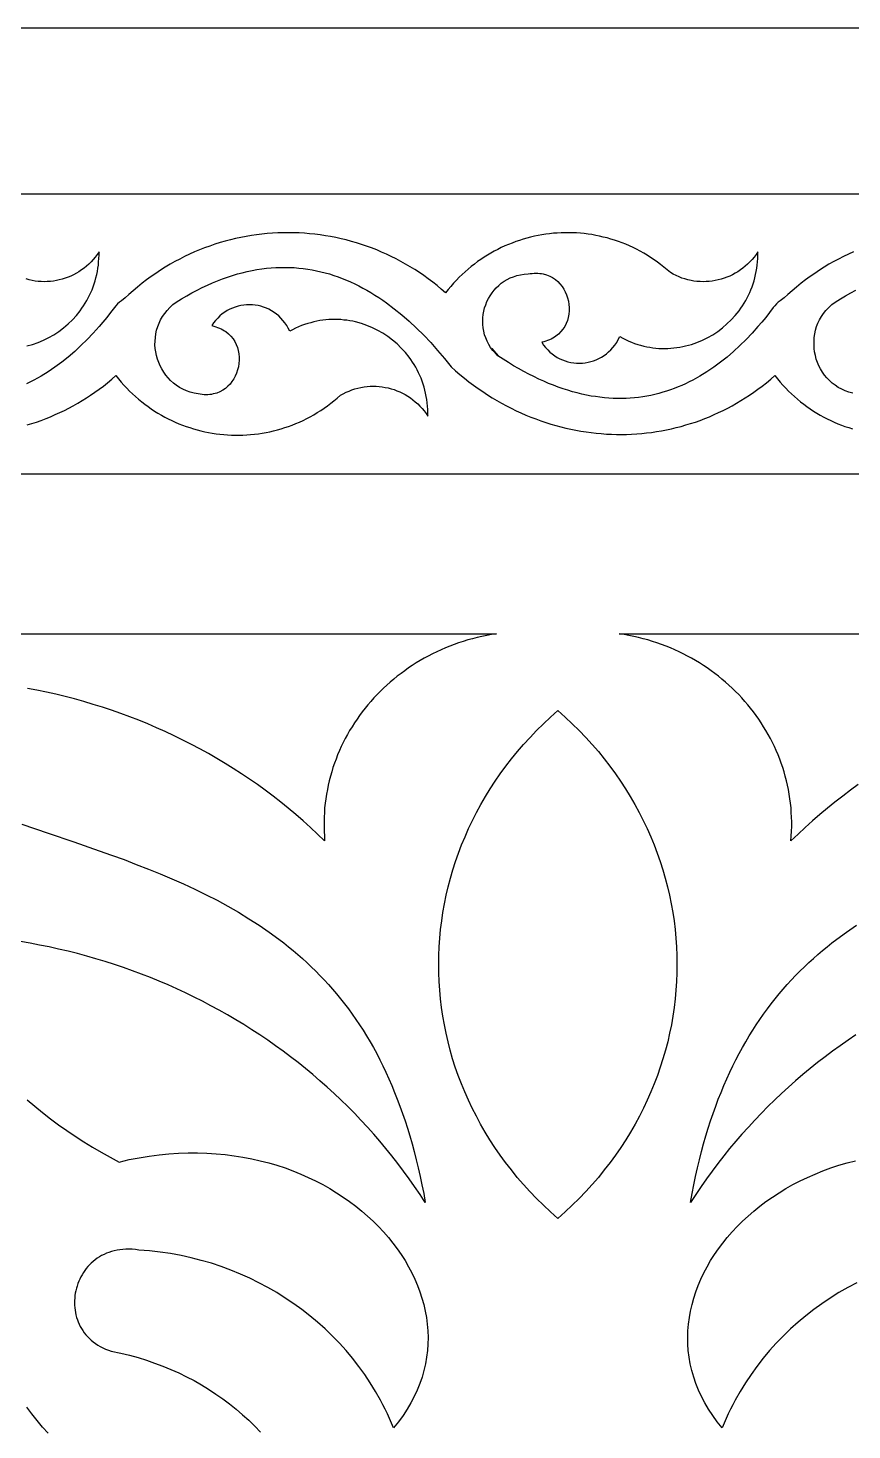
# Model space of a CAD drawing. Extents: x -445 to 570, y -1313 to 85.
# Drawn here: x -264 to -199.4, y -24.9 to 85 of the extents above; entities that cross this region are included whole.
import ezdxf

# ---------------------------------------------------------------- set-up
doc = ezdxf.new("R2010")
doc.units = 0
doc.layers.add('LAYER_1', color=18, linetype='CONTINUOUS')

msp = doc.modelspace()

# ---------------------------------------------------------------- linework, layer by layer
at = {"layer": 'LAYER_1'}
for points in [[(-445, -85), (445, -85), (445, 85), (-445, 85)], [(-222.46, 31.47), (-221.88, 30.96), (-221.33, 30.44), (-220.79, 29.9), (-220.27, 29.36), (-219.77, 28.81), (-219.28, 28.25), (-218.82, 27.68), (-218.37, 27.11), (-217.94, 26.52), (-217.53, 25.93), (-217.14, 25.33), (-216.77, 24.72), (-216.41, 24.1), (-216.07, 23.48), (-215.75, 22.85), (-215.45, 22.22), (-215.17, 21.58), (-214.9, 20.94), (-214.66, 20.29), (-214.43, 19.64), (-214.22, 18.98), (-214.03, 18.32), (-213.85, 17.65), (-213.7, 16.99), (-213.56, 16.31), (-213.44, 15.64), (-213.34, 14.97), (-213.26, 14.29), (-213.19, 13.61), (-213.15, 12.93), (-213.12, 12.25), (-213.11, 11.57), (-213.12, 10.89), (-213.14, 10.21), (-213.19, 9.53), (-213.25, 8.86), (-213.33, 8.18), (-213.43, 7.5), (-213.55, 6.83), (-213.69, 6.16), (-213.84, 5.49), (-214.01, 4.83), (-214.21, 4.16), (-214.42, 3.5), (-214.64, 2.85), (-214.89, 2.2), (-215.15, 1.56), (-215.44, 0.92), (-215.74, 0.28), (-216.06, -0.35), (-216.4, -0.97), (-216.75, -1.59), (-217.13, -2.2), (-217.52, -2.8), (-217.93, -3.4), (-218.36, -3.98), (-218.81, -4.56), (-219.27, -5.14), (-219.76, -5.7), (-220.26, -6.25), (-220.78, -6.8), (-221.32, -7.33), (-221.88, -7.85), (-222.46, -8.37), (-223.03, -7.85), (-223.59, -7.33), (-224.13, -6.8), (-224.65, -6.25), (-225.15, -5.7), (-225.64, -5.14), (-226.1, -4.56), (-226.55, -3.98), (-226.98, -3.4), (-227.39, -2.8), (-227.79, -2.2), (-228.16, -1.59), (-228.52, -0.97), (-228.85, -0.35), (-229.17, 0.28), (-229.47, 0.92), (-229.76, 1.56), (-230.02, 2.2), (-230.27, 2.85), (-230.5, 3.5), (-230.71, 4.16), (-230.9, 4.83), (-231.07, 5.49), (-231.22, 6.16), (-231.36, 6.83), (-231.48, 7.5), (-231.58, 8.18), (-231.66, 8.86), (-231.72, 9.53), (-231.77, 10.21), (-231.8, 10.89), (-231.8, 11.57), (-231.79, 12.25), (-231.77, 12.93), (-231.72, 13.61), (-231.66, 14.29), (-231.57, 14.97), (-231.47, 15.64), (-231.35, 16.31), (-231.21, 16.99), (-231.06, 17.65), (-230.89, 18.32), (-230.69, 18.98), (-230.48, 19.64), (-230.25, 20.29), (-230.01, 20.94), (-229.74, 21.58), (-229.46, 22.22), (-229.16, 22.85), (-228.84, 23.48), (-228.5, 24.1), (-228.14, 24.72), (-227.77, 25.33), (-227.38, 25.93), (-226.97, 26.52), (-226.54, 27.11), (-226.09, 27.68), (-225.63, 28.25), (-225.14, 28.81), (-224.64, 29.36), (-224.12, 29.9), (-223.59, 30.44), (-223.03, 30.96)]]:
    msp.add_lwpolyline(points, close=True, dxfattribs=at)
for points in [[(-361.83, 72.01), (-310.14, 72.01), (-258.45, 72.01), (-206.76, 72.01), (-155.07, 72.01)], [(-199.27, 67.44), (-199.66, 67.26), (-200.05, 67.08), (-200.43, 66.88), (-200.81, 66.68), (-201.19, 66.47), (-201.57, 66.24), (-201.94, 66.01), (-202.3, 65.76), (-202.67, 65.51), (-203.03, 65.25), (-203.38, 64.98), (-203.73, 64.69), (-204.07, 64.4), (-204.41, 64.1), (-204.71, 63.85), (-205.01, 63.61), (-205.16, 63.49), (-205.3, 63.36), (-205.44, 63.22), (-205.56, 63.07), (-205.85, 62.69), (-206.15, 62.31), (-206.45, 61.94), (-206.76, 61.58), (-207.22, 61.07), (-207.69, 60.57), (-208.18, 60.09), (-208.67, 59.64), (-209.17, 59.2), (-209.69, 58.79), (-210.22, 58.4), (-210.76, 58.04), (-211.31, 57.7), (-211.87, 57.39), (-212.15, 57.24), (-212.44, 57.1), (-212.73, 56.97), (-213.02, 56.85), (-213.32, 56.73), (-213.62, 56.62), (-213.92, 56.52), (-214.23, 56.43), (-214.53, 56.34), (-214.84, 56.26), (-215.16, 56.19), (-215.47, 56.13), (-215.79, 56.08), (-216.12, 56.03), (-216.44, 56), (-216.77, 55.97), (-217.1, 55.95), (-217.43, 55.94), (-217.77, 55.94), (-218.11, 55.95), (-218.45, 55.97), (-218.8, 56), (-219.15, 56.04), (-219.5, 56.09), (-219.85, 56.14), (-220.21, 56.21), (-220.57, 56.29), (-220.93, 56.38), (-221.3, 56.48), (-221.67, 56.59), (-222.04, 56.71), (-222.42, 56.84), (-222.8, 56.98), (-223.18, 57.13), (-223.56, 57.3), (-223.95, 57.47), (-224.34, 57.66), (-224.73, 57.86), (-225.13, 58.07), (-225.53, 58.29), (-225.93, 58.52), (-226.34, 58.77), (-226.75, 59.03), (-227.16, 59.3), (-227.63, 59.87), (-227.15, 59.28), (-227.36, 59.49), (-227.56, 59.72), (-227.73, 59.95), (-227.88, 60.19), (-228.01, 60.44), (-228.11, 60.7), (-228.2, 60.95), (-228.27, 61.22), (-228.31, 61.48), (-228.34, 61.75), (-228.35, 62.01), (-228.34, 62.28), (-228.31, 62.54), (-228.26, 62.8), (-228.2, 63.05), (-228.11, 63.3), (-228.02, 63.55), (-227.9, 63.78), (-227.77, 64.01), (-227.62, 64.23), (-227.46, 64.44), (-227.29, 64.63), (-227.09, 64.82), (-226.89, 64.99), (-226.67, 65.14), (-226.44, 65.28), (-226.19, 65.4), (-225.94, 65.5), (-225.67, 65.59), (-225.39, 65.65), (-225.1, 65.69), (-224.79, 65.71), (-224.63, 65.74), (-224.47, 65.76), (-224.32, 65.77), (-224.17, 65.78), (-224.02, 65.77), (-223.87, 65.76), (-223.73, 65.74), (-223.6, 65.72), (-223.34, 65.65), (-223.09, 65.55), (-222.87, 65.43), (-222.65, 65.28), (-222.46, 65.12), (-222.29, 64.94), (-222.13, 64.74), (-221.99, 64.53), (-221.87, 64.3), (-221.77, 64.07), (-221.69, 63.83), (-221.63, 63.58), (-221.59, 63.33), (-221.57, 63.07), (-221.57, 62.82), (-221.6, 62.56), (-221.64, 62.31), (-221.71, 62.07), (-221.8, 61.83), (-221.92, 61.6), (-222.06, 61.39), (-222.22, 61.19), (-222.4, 61), (-222.51, 60.91), (-222.62, 60.83), (-222.73, 60.75), (-222.85, 60.68), (-222.98, 60.61), (-223.12, 60.55), (-223.26, 60.49), (-223.41, 60.44), (-223.56, 60.4), (-223.72, 60.36), (-223.58, 60.14), (-223.42, 59.94), (-223.25, 59.76), (-223.08, 59.59), (-222.89, 59.44), (-222.7, 59.3), (-222.5, 59.17), (-222.3, 59.06), (-222.09, 58.97), (-221.87, 58.89), (-221.66, 58.83), (-221.43, 58.78), (-221.21, 58.74), (-220.99, 58.72), (-220.76, 58.72), (-220.53, 58.72), (-220.31, 58.75), (-220.09, 58.79), (-219.87, 58.84), (-219.65, 58.9), (-219.44, 58.98), (-219.23, 59.08), (-219.03, 59.19), (-218.83, 59.31), (-218.65, 59.45), (-218.47, 59.6), (-218.29, 59.76), (-218.13, 59.94), (-217.98, 60.14), (-217.84, 60.34), (-217.72, 60.56), (-217.6, 60.8), (-217.37, 60.67), (-217.14, 60.56), (-216.9, 60.45), (-216.67, 60.36), (-216.43, 60.27), (-216.19, 60.19), (-215.96, 60.12), (-215.72, 60.06), (-215.48, 60.01), (-215.24, 59.96), (-215, 59.93), (-214.76, 59.9), (-214.53, 59.88), (-214.29, 59.87), (-214.05, 59.87), (-213.82, 59.88), (-213.58, 59.89), (-213.35, 59.91), (-213.12, 59.94), (-212.89, 59.97), (-212.66, 60.02), (-212.43, 60.07), (-211.98, 60.19), (-211.54, 60.34), (-211.12, 60.52), (-210.7, 60.72), (-210.3, 60.95), (-209.91, 61.21), (-209.54, 61.49), (-209.19, 61.79), (-208.85, 62.11), (-208.54, 62.46), (-208.24, 62.83), (-208.1, 63.02), (-207.97, 63.21), (-207.84, 63.41), (-207.72, 63.62), (-207.61, 63.83), (-207.5, 64.04), (-207.4, 64.26), (-207.31, 64.48), (-207.22, 64.71), (-207.14, 64.94), (-207.06, 65.18), (-207, 65.42), (-206.94, 65.66), (-206.89, 65.91), (-206.85, 66.16), (-206.81, 66.41), (-206.79, 66.67), (-206.77, 66.93), (-206.76, 67.19), (-206.76, 67.46), (-206.91, 67.24), (-207.06, 67.04), (-207.22, 66.85), (-207.39, 66.66), (-207.57, 66.49), (-207.75, 66.32), (-207.94, 66.17), (-208.14, 66.03), (-208.34, 65.89), (-208.54, 65.77), (-208.76, 65.65), (-208.97, 65.55), (-209.19, 65.46), (-209.42, 65.38), (-209.64, 65.3), (-209.88, 65.24), (-210.11, 65.19), (-210.34, 65.15), (-210.58, 65.13), (-210.82, 65.11), (-211.06, 65.1), (-211.3, 65.11), (-211.54, 65.13), (-211.78, 65.16), (-212.01, 65.2), (-212.25, 65.25), (-212.49, 65.32), (-212.72, 65.39), (-212.95, 65.48), (-213.18, 65.58), (-213.41, 65.69), (-213.63, 65.82), (-213.88, 66.04), (-214.13, 66.25), (-214.39, 66.45), (-214.65, 66.65), (-214.91, 66.83), (-215.18, 67.01), (-215.45, 67.18), (-215.72, 67.34), (-216, 67.5), (-216.28, 67.65), (-216.56, 67.79), (-216.84, 67.92), (-217.13, 68.04), (-217.42, 68.15), (-217.71, 68.26), (-218, 68.36), (-218.29, 68.45), (-218.59, 68.54), (-218.89, 68.61), (-219.18, 68.68), (-219.48, 68.74), (-219.78, 68.8), (-220.08, 68.84), (-220.39, 68.88), (-220.69, 68.91), (-220.99, 68.93), (-221.29, 68.94), (-221.6, 68.95), (-221.9, 68.95), (-222.2, 68.94), (-222.51, 68.92), (-222.81, 68.9), (-223.11, 68.87), (-223.41, 68.83), (-223.71, 68.78), (-224.01, 68.73), (-224.3, 68.67), (-224.6, 68.6), (-224.89, 68.52), (-225.18, 68.44), (-225.47, 68.35), (-225.76, 68.25), (-226.05, 68.14), (-226.33, 68.03), (-226.61, 67.91), (-226.89, 67.78), (-227.17, 67.64), (-227.44, 67.5), (-227.71, 67.35), (-227.97, 67.19), (-228.24, 67.03), (-228.5, 66.86), (-228.75, 66.68), (-229, 66.49), (-229.25, 66.3), (-229.49, 66.1), (-229.73, 65.89), (-229.97, 65.67), (-230.2, 65.45), (-230.42, 65.22), (-230.64, 64.98), (-230.86, 64.74), (-231.07, 64.49), (-231.27, 64.23), (-231.6, 64.52), (-231.93, 64.8), (-232.27, 65.06), (-232.62, 65.32), (-232.96, 65.58), (-233.32, 65.82), (-233.67, 66.05), (-234.03, 66.28), (-234.4, 66.49), (-234.77, 66.7), (-235.14, 66.9), (-235.52, 67.08), (-235.9, 67.26), (-236.29, 67.43), (-236.67, 67.6), (-237.07, 67.75), (-237.46, 67.89), (-237.85, 68.03), (-238.25, 68.15), (-238.65, 68.27), (-239.06, 68.38), (-239.46, 68.47), (-239.87, 68.56), (-240.28, 68.64), (-240.69, 68.71), (-241.1, 68.78), (-241.51, 68.83), (-241.93, 68.87), (-242.34, 68.9), (-242.76, 68.93), (-243.17, 68.94), (-243.59, 68.95), (-244.01, 68.95), (-244.42, 68.93), (-244.84, 68.91), (-245.26, 68.88), (-245.67, 68.84), (-246.09, 68.79), (-246.5, 68.73), (-246.92, 68.66), (-247.33, 68.58), (-247.74, 68.49), (-248.15, 68.39), (-248.55, 68.28), (-248.96, 68.17), (-249.36, 68.04), (-249.77, 67.9), (-250.17, 67.76), (-250.56, 67.6), (-250.96, 67.44), (-251.35, 67.26), (-251.74, 67.08), (-252.12, 66.88), (-252.5, 66.68), (-252.88, 66.47), (-253.26, 66.24), (-253.63, 66.01), (-253.99, 65.76), (-254.36, 65.51), (-254.72, 65.25), (-255.07, 64.98), (-255.42, 64.69), (-255.76, 64.4), (-256.1, 64.1), (-256.4, 63.85), (-256.7, 63.61), (-256.85, 63.49), (-256.99, 63.36), (-257.13, 63.22), (-257.25, 63.07), (-257.54, 62.69), (-257.84, 62.31), (-258.14, 61.94), (-258.45, 61.58), (-258.91, 61.07), (-259.38, 60.57), (-259.87, 60.09), (-260.36, 59.64), (-260.86, 59.2), (-261.38, 58.79), (-261.91, 58.4), (-262.45, 58.04), (-263, 57.7), (-263.56, 57.39), (-263.84, 57.24), (-264.13, 57.1)], [(-264.12, 60.07), (-263.67, 60.19), (-263.23, 60.34), (-262.81, 60.52), (-262.39, 60.72), (-261.99, 60.95), (-261.6, 61.21), (-261.23, 61.49), (-260.88, 61.79), (-260.54, 62.11), (-260.23, 62.46), (-259.93, 62.83), (-259.79, 63.02), (-259.66, 63.21), (-259.53, 63.41), (-259.41, 63.62), (-259.3, 63.83), (-259.19, 64.04), (-259.09, 64.26), (-259, 64.48), (-258.91, 64.71), (-258.83, 64.94), (-258.75, 65.18), (-258.69, 65.42), (-258.63, 65.66), (-258.58, 65.91), (-258.54, 66.16), (-258.5, 66.41), (-258.48, 66.67), (-258.46, 66.93), (-258.45, 67.19), (-258.45, 67.46), (-258.6, 67.24), (-258.75, 67.04), (-258.91, 66.85), (-259.08, 66.66), (-259.26, 66.49), (-259.44, 66.32), (-259.63, 66.17), (-259.83, 66.03), (-260.03, 65.89), (-260.23, 65.77), (-260.45, 65.65), (-260.66, 65.55), (-260.88, 65.46), (-261.11, 65.38), (-261.34, 65.3), (-261.57, 65.24), (-261.8, 65.19), (-262.03, 65.15), (-262.27, 65.13), (-262.51, 65.11), (-262.75, 65.1), (-262.99, 65.11), (-263.23, 65.13), (-263.47, 65.16), (-263.7, 65.2), (-263.94, 65.25), (-264.18, 65.32)], [(-264.1, 53.87), (-263.73, 53.98), (-263.35, 54.1), (-262.98, 54.23), (-262.61, 54.37), (-262.25, 54.52), (-261.89, 54.68), (-261.53, 54.84), (-261.17, 55.01), (-260.82, 55.19), (-260.47, 55.38), (-260.12, 55.57), (-259.78, 55.78), (-259.44, 55.99), (-259.11, 56.2), (-258.78, 56.43), (-258.45, 56.67), (-258.11, 56.92), (-257.78, 57.18), (-257.45, 57.46), (-257.13, 57.74), (-256.92, 57.48), (-256.71, 57.23), (-256.5, 56.99), (-256.27, 56.75), (-256.05, 56.53), (-255.82, 56.31), (-255.58, 56.09), (-255.35, 55.89), (-255.1, 55.69), (-254.85, 55.5), (-254.6, 55.31), (-254.35, 55.13), (-254.09, 54.96), (-253.83, 54.8), (-253.56, 54.64), (-253.29, 54.49), (-253.02, 54.35), (-252.74, 54.22), (-252.47, 54.09), (-252.19, 53.97), (-251.9, 53.86), (-251.62, 53.75), (-251.33, 53.66), (-251.04, 53.57), (-250.75, 53.48), (-250.46, 53.41), (-250.16, 53.34), (-249.86, 53.28), (-249.57, 53.23), (-249.27, 53.18), (-248.97, 53.14), (-248.67, 53.11), (-248.37, 53.09), (-248.07, 53.07), (-247.76, 53.06), (-247.46, 53.06), (-247.16, 53.07), (-246.86, 53.09), (-246.56, 53.11), (-246.25, 53.14), (-245.95, 53.18), (-245.65, 53.22), (-245.35, 53.28), (-245.05, 53.34), (-244.76, 53.4), (-244.46, 53.48), (-244.17, 53.56), (-243.87, 53.66), (-243.58, 53.76), (-243.29, 53.86), (-243, 53.98), (-242.72, 54.1), (-242.44, 54.23), (-242.16, 54.37), (-241.88, 54.52), (-241.6, 54.67), (-241.33, 54.84), (-241.06, 55.01), (-240.79, 55.18), (-240.53, 55.37), (-240.27, 55.57), (-240.02, 55.77), (-239.77, 55.98), (-239.52, 56.2), (-239.3, 56.32), (-239.07, 56.43), (-238.84, 56.53), (-238.61, 56.62), (-238.37, 56.7), (-238.14, 56.76), (-237.9, 56.82), (-237.66, 56.86), (-237.42, 56.89), (-237.18, 56.9), (-236.94, 56.91), (-236.71, 56.9), (-236.47, 56.89), (-236.23, 56.86), (-236, 56.82), (-235.76, 56.77), (-235.53, 56.71), (-235.3, 56.64), (-235.08, 56.56), (-234.86, 56.46), (-234.64, 56.36), (-234.43, 56.25), (-234.22, 56.12), (-234.02, 55.99), (-233.83, 55.84), (-233.64, 55.69), (-233.45, 55.53), (-233.28, 55.35), (-233.11, 55.17), (-232.95, 54.97), (-232.79, 54.77), (-232.65, 54.56), (-232.65, 54.83), (-232.66, 55.09), (-232.68, 55.35), (-232.7, 55.61), (-232.74, 55.86), (-232.78, 56.11), (-232.83, 56.36), (-232.89, 56.6), (-232.95, 56.84), (-233.02, 57.07), (-233.11, 57.3), (-233.19, 57.53), (-233.29, 57.75), (-233.39, 57.97), (-233.5, 58.19), (-233.61, 58.4), (-233.73, 58.6), (-233.86, 58.8), (-233.99, 59), (-234.13, 59.19), (-234.42, 59.55), (-234.74, 59.9), (-235.07, 60.22), (-235.43, 60.53), (-235.8, 60.81), (-236.19, 61.06), (-236.59, 61.29), (-237, 61.49), (-237.43, 61.67), (-237.87, 61.82), (-238.32, 61.95), (-238.54, 62), (-238.77, 62.04), (-239, 62.08), (-239.24, 62.1), (-239.47, 62.13), (-239.7, 62.14), (-239.94, 62.14), (-240.18, 62.14), (-240.41, 62.13), (-240.65, 62.11), (-240.89, 62.09), (-241.13, 62.05), (-241.37, 62.01), (-241.61, 61.95), (-241.84, 61.89), (-242.08, 61.82), (-242.32, 61.75), (-242.56, 61.66), (-242.79, 61.56), (-243.03, 61.46), (-243.26, 61.34), (-243.49, 61.22), (-243.6, 61.45), (-243.73, 61.67), (-243.87, 61.88), (-244.02, 62.07), (-244.18, 62.25), (-244.35, 62.42), (-244.53, 62.57), (-244.72, 62.7), (-244.92, 62.83), (-245.12, 62.94), (-245.32, 63.03), (-245.54, 63.11), (-245.75, 63.18), (-245.97, 63.23), (-246.2, 63.27), (-246.42, 63.29), (-246.65, 63.3), (-246.87, 63.29), (-247.1, 63.27), (-247.32, 63.24), (-247.54, 63.19), (-247.76, 63.12), (-247.98, 63.04), (-248.19, 62.95), (-248.39, 62.84), (-248.59, 62.72), (-248.78, 62.58), (-248.97, 62.42), (-249.14, 62.25), (-249.31, 62.07), (-249.46, 61.87), (-249.61, 61.66), (-249.45, 61.62), (-249.29, 61.57), (-249.15, 61.52), (-249, 61.47), (-248.87, 61.41), (-248.74, 61.34), (-248.62, 61.26), (-248.5, 61.19), (-248.29, 61.02), (-248.1, 60.83), (-247.94, 60.63), (-247.8, 60.41), (-247.69, 60.18), (-247.6, 59.95), (-247.53, 59.7), (-247.48, 59.45), (-247.46, 59.2), (-247.46, 58.94), (-247.48, 58.69), (-247.52, 58.43), (-247.58, 58.19), (-247.66, 57.94), (-247.76, 57.71), (-247.88, 57.49), (-248.02, 57.27), (-248.17, 57.08), (-248.35, 56.9), (-248.54, 56.73), (-248.75, 56.59), (-248.98, 56.47), (-249.22, 56.37), (-249.35, 56.33), (-249.49, 56.3), (-249.62, 56.27), (-249.76, 56.25), (-249.91, 56.24), (-250.05, 56.24), (-250.2, 56.24), (-250.36, 56.25), (-250.52, 56.28), (-250.68, 56.31), (-251, 56.36), (-251.31, 56.45), (-251.6, 56.55), (-251.88, 56.68), (-252.15, 56.82), (-252.39, 56.98), (-252.62, 57.16), (-252.84, 57.35), (-253.04, 57.56), (-253.22, 57.78), (-253.38, 58.01), (-253.53, 58.26), (-253.66, 58.51), (-253.77, 58.77), (-253.87, 59.04), (-253.94, 59.32), (-254, 59.6), (-254.04, 59.88), (-254.06, 60.16), (-254.05, 60.45), (-254.03, 60.73), (-253.99, 61.02), (-253.93, 61.3), (-253.85, 61.58), (-253.74, 61.85), (-253.62, 62.11), (-253.47, 62.37), (-253.3, 62.62), (-253.11, 62.86), (-252.9, 63.09), (-252.66, 63.31), (-252.4, 63.51), (-251.98, 63.76), (-251.57, 64), (-251.16, 64.23), (-250.76, 64.45), (-250.35, 64.65), (-249.95, 64.84), (-249.55, 65.01), (-249.15, 65.18), (-248.76, 65.33), (-248.37, 65.47), (-247.98, 65.59), (-247.59, 65.71), (-247.21, 65.81), (-246.82, 65.9), (-246.44, 65.98), (-246.07, 66.05), (-245.69, 66.11), (-245.32, 66.16), (-244.95, 66.19), (-244.58, 66.22), (-244.22, 66.23), (-243.86, 66.23), (-243.5, 66.23), (-243.14, 66.21), (-242.78, 66.18), (-242.43, 66.14), (-242.08, 66.09), (-241.73, 66.04), (-241.39, 65.97), (-241.04, 65.89), (-240.7, 65.8), (-240.37, 65.71), (-240.03, 65.6), (-239.7, 65.49), (-239.37, 65.36), (-239.04, 65.23), (-238.71, 65.09), (-238.39, 64.94), (-238.07, 64.78), (-237.75, 64.61), (-237.43, 64.44), (-237.12, 64.26), (-236.81, 64.06), (-236.5, 63.87), (-236.19, 63.66), (-235.89, 63.44), (-235.29, 62.99), (-234.7, 62.51), (-234.12, 62.01), (-233.55, 61.47), (-232.98, 60.91), (-232.43, 60.33), (-231.89, 59.72), (-231.36, 59.08), (-230.83, 58.43), (-230.49, 58.12), (-230.14, 57.83), (-229.79, 57.54), (-229.43, 57.26), (-229.08, 56.99), (-228.71, 56.74), (-228.35, 56.49), (-227.98, 56.24), (-227.61, 56.01), (-227.24, 55.79), (-226.87, 55.58), (-226.49, 55.37), (-226.11, 55.18), (-225.73, 54.99), (-225.35, 54.81), (-224.96, 54.65), (-224.57, 54.49), (-224.19, 54.34), (-223.8, 54.19), (-223.4, 54.06), (-223.01, 53.94), (-222.62, 53.82), (-222.22, 53.72), (-221.83, 53.62), (-221.43, 53.53), (-221.04, 53.45), (-220.64, 53.38), (-220.24, 53.32), (-219.84, 53.27), (-219.45, 53.22), (-219.05, 53.19), (-218.65, 53.16), (-218.25, 53.14), (-217.86, 53.13), (-217.46, 53.13), (-217.06, 53.13), (-216.67, 53.15), (-216.27, 53.17), (-215.88, 53.2), (-215.49, 53.24), (-215.1, 53.29), (-214.71, 53.35), (-214.32, 53.42), (-213.94, 53.49), (-213.55, 53.57), (-213.17, 53.66), (-212.79, 53.76), (-212.41, 53.87), (-212.04, 53.98), (-211.66, 54.1), (-211.29, 54.23), (-210.92, 54.37), (-210.56, 54.52), (-210.2, 54.68), (-209.84, 54.84), (-209.48, 55.01), (-209.13, 55.19), (-208.78, 55.38), (-208.43, 55.57), (-208.09, 55.78), (-207.75, 55.99), (-207.42, 56.2), (-207.09, 56.43), (-206.76, 56.67), (-206.42, 56.92), (-206.09, 57.18), (-205.76, 57.46), (-205.44, 57.74), (-205.23, 57.48), (-205.02, 57.23), (-204.8, 56.99), (-204.58, 56.75), (-204.36, 56.53), (-204.13, 56.31), (-203.89, 56.09), (-203.65, 55.89), (-203.41, 55.69), (-203.16, 55.5), (-202.91, 55.31), (-202.66, 55.13), (-202.4, 54.96), (-202.14, 54.8), (-201.87, 54.64), (-201.6, 54.49), (-201.33, 54.35), (-201.05, 54.22), (-200.78, 54.09), (-200.49, 53.97), (-200.21, 53.86), (-199.93, 53.75), (-199.64, 53.66), (-199.35, 53.57)], [(-199.31, 56.36), (-199.62, 56.45), (-199.91, 56.55), (-200.19, 56.68), (-200.46, 56.82), (-200.7, 56.98), (-200.93, 57.16), (-201.15, 57.35), (-201.35, 57.56), (-201.53, 57.78), (-201.69, 58.01), (-201.84, 58.26), (-201.97, 58.51), (-202.08, 58.77), (-202.18, 59.04), (-202.25, 59.32), (-202.31, 59.6), (-202.35, 59.88), (-202.36, 60.16), (-202.36, 60.45), (-202.34, 60.73), (-202.3, 61.02), (-202.24, 61.3), (-202.16, 61.58), (-202.05, 61.85), (-201.93, 62.11), (-201.78, 62.37), (-201.61, 62.62), (-201.42, 62.86), (-201.21, 63.09), (-200.97, 63.31), (-200.71, 63.51), (-200.29, 63.76), (-199.88, 64), (-199.47, 64.23), (-199.07, 64.45)], [(-155.07, 50.01), (-206.76, 50.01), (-258.45, 50.01), (-310.14, 50.01), (-361.83, 50.01)], [(-276.03, 37.5), (-227.27, 37.5), (-227.65, 37.44), (-228.03, 37.37), (-228.41, 37.29), (-228.78, 37.21), (-229.15, 37.11), (-229.52, 37.01), (-229.88, 36.9), (-230.24, 36.78), (-230.59, 36.66), (-230.94, 36.53), (-231.28, 36.38), (-231.62, 36.24), (-231.96, 36.08), (-232.29, 35.92), (-232.62, 35.75), (-232.94, 35.58), (-233.26, 35.39), (-233.57, 35.21), (-233.88, 35.01), (-234.18, 34.81), (-234.47, 34.6), (-234.76, 34.39), (-235.05, 34.16), (-235.33, 33.94), (-235.6, 33.71), (-235.87, 33.47), (-236.13, 33.22), (-236.39, 32.97), (-236.64, 32.72), (-236.89, 32.46), (-237.12, 32.19), (-237.35, 31.92), (-237.58, 31.65), (-237.8, 31.37), (-238.01, 31.08), (-238.21, 30.79), (-238.41, 30.5), (-238.6, 30.2), (-238.79, 29.9), (-238.96, 29.59), (-239.13, 29.28), (-239.29, 28.97), (-239.45, 28.65), (-239.59, 28.33), (-239.73, 28), (-239.86, 27.67), (-239.98, 27.34), (-240.1, 27), (-240.2, 26.66), (-240.3, 26.32), (-240.39, 25.97), (-240.47, 25.62), (-240.54, 25.27), (-240.61, 24.92), (-240.66, 24.56), (-240.71, 24.2), (-240.75, 23.84), (-240.77, 23.48), (-240.79, 23.11), (-240.8, 22.74), (-240.8, 22.37), (-240.79, 22), (-240.77, 21.63), (-240.75, 21.26), (-241.3, 21.79), (-241.86, 22.31), (-242.43, 22.82), (-243.01, 23.32), (-243.6, 23.81), (-244.19, 24.29), (-244.8, 24.76), (-245.41, 25.22), (-246.02, 25.66), (-246.65, 26.1), (-247.28, 26.52), (-247.92, 26.93), (-248.56, 27.33), (-249.21, 27.72), (-249.87, 28.1), (-250.53, 28.47), (-251.2, 28.82), (-251.88, 29.16), (-252.56, 29.5), (-253.25, 29.82), (-253.94, 30.13), (-254.63, 30.42), (-255.33, 30.71), (-256.04, 30.98), (-256.75, 31.25), (-257.47, 31.5), (-258.18, 31.74), (-258.91, 31.96), (-259.64, 32.18), (-260.37, 32.38), (-261.1, 32.57), (-261.84, 32.75), (-262.58, 32.92), (-263.32, 33.07), (-264.07, 33.21)], [(-198.89, 25.66), (-199.5, 25.22), (-200.11, 24.76), (-200.72, 24.29), (-201.31, 23.81), (-201.9, 23.32), (-202.48, 22.82), (-203.05, 22.31), (-203.61, 21.79), (-204.17, 21.26), (-204.14, 21.63), (-204.12, 22), (-204.11, 22.37), (-204.11, 22.74), (-204.12, 23.11), (-204.14, 23.48), (-204.16, 23.84), (-204.2, 24.2), (-204.25, 24.56), (-204.3, 24.92), (-204.37, 25.27), (-204.44, 25.62), (-204.52, 25.97), (-204.61, 26.32), (-204.71, 26.66), (-204.81, 27), (-204.93, 27.34), (-205.05, 27.67), (-205.18, 28), (-205.32, 28.33), (-205.47, 28.65), (-205.62, 28.97), (-205.78, 29.28), (-205.95, 29.59), (-206.13, 29.9), (-206.31, 30.2), (-206.5, 30.5), (-206.7, 30.79), (-206.9, 31.08), (-207.11, 31.37), (-207.33, 31.65), (-207.56, 31.92), (-207.79, 32.19), (-208.03, 32.46), (-208.27, 32.72), (-208.52, 32.97), (-208.78, 33.22), (-209.04, 33.47), (-209.31, 33.71), (-209.58, 33.94), (-209.86, 34.16), (-210.15, 34.39), (-210.44, 34.6), (-210.73, 34.81), (-211.04, 35.01), (-211.34, 35.21), (-211.65, 35.39), (-211.97, 35.58), (-212.29, 35.75), (-212.62, 35.92), (-212.95, 36.08), (-213.29, 36.24), (-213.63, 36.38), (-213.97, 36.53), (-214.32, 36.66), (-214.68, 36.78), (-215.03, 36.9), (-215.39, 37.01), (-215.76, 37.11), (-216.13, 37.21), (-216.5, 37.29), (-216.88, 37.37), (-217.26, 37.44), (-217.64, 37.5), (-168.88, 37.5)], [(-264.51, 22.55), (-262.45, 21.86), (-260.42, 21.17), (-258.43, 20.48), (-257.46, 20.13), (-256.49, 19.78), (-255.53, 19.41), (-254.58, 19.04), (-253.65, 18.66), (-252.73, 18.27), (-251.82, 17.87), (-250.93, 17.46), (-250.05, 17.03), (-249.19, 16.59), (-248.34, 16.13), (-247.5, 15.65), (-246.69, 15.15), (-245.89, 14.64), (-245.1, 14.1), (-244.34, 13.54), (-243.96, 13.25), (-243.59, 12.95), (-243.22, 12.65), (-242.86, 12.34), (-242.5, 12.03), (-242.15, 11.7), (-241.8, 11.38), (-241.45, 11.04), (-241.12, 10.7), (-240.78, 10.35), (-240.45, 9.99), (-240.13, 9.62), (-239.81, 9.25), (-239.5, 8.87), (-239.19, 8.48), (-238.89, 8.08), (-238.59, 7.67), (-238.3, 7.25), (-238.02, 6.83), (-237.74, 6.4), (-237.46, 5.95), (-237.19, 5.5), (-236.93, 5.04), (-236.67, 4.57), (-236.42, 4.09), (-236.18, 3.6), (-235.94, 3.1), (-235.71, 2.59), (-235.48, 2.07), (-235.26, 1.53), (-235.05, 0.99), (-234.84, 0.44), (-234.64, -0.13), (-234.44, -0.7), (-234.25, -1.29), (-234.07, -1.89), (-233.89, -2.5), (-233.73, -3.12), (-233.56, -3.76), (-233.41, -4.4), (-233.26, -5.06), (-233.12, -5.73), (-232.98, -6.41), (-232.86, -7.11), (-233.27, -6.48), (-233.69, -5.86), (-234.12, -5.25), (-234.56, -4.64), (-235.01, -4.05), (-235.47, -3.46), (-235.94, -2.88), (-236.41, -2.31), (-236.9, -1.75), (-237.4, -1.19), (-237.9, -0.65), (-238.42, -0.11), (-238.94, 0.42), (-239.47, 0.93), (-240.01, 1.44), (-240.56, 1.94), (-241.12, 2.44), (-241.68, 2.92), (-242.25, 3.39), (-242.83, 3.86), (-243.42, 4.31), (-244.01, 4.75), (-244.61, 5.19), (-245.22, 5.62), (-245.84, 6.03), (-246.46, 6.44), (-247.09, 6.84), (-247.73, 7.22), (-248.37, 7.6), (-249.02, 7.97), (-249.67, 8.32), (-250.33, 8.67), (-251, 9), (-251.67, 9.33), (-252.35, 9.65), (-253.04, 9.95), (-253.73, 10.25), (-254.42, 10.53), (-255.12, 10.8), (-255.82, 11.06), (-256.53, 11.32), (-257.25, 11.56), (-257.96, 11.79), (-258.69, 12.01), (-259.41, 12.21), (-260.14, 12.41), (-260.88, 12.6), (-261.62, 12.77), (-262.36, 12.93), (-263.11, 13.08), (-263.86, 13.22), (-264.61, 13.35)], [(-199.07, 6.03), (-199.69, 5.62), (-200.3, 5.19), (-200.9, 4.75), (-201.49, 4.31), (-202.08, 3.86), (-202.66, 3.39), (-203.23, 2.92), (-203.8, 2.44), (-204.35, 1.94), (-204.9, 1.44), (-205.44, 0.93), (-205.97, 0.42), (-206.49, -0.11), (-207.01, -0.65), (-207.51, -1.19), (-208.01, -1.75), (-208.5, -2.31), (-208.98, -2.88), (-209.44, -3.46), (-209.9, -4.05), (-210.35, -4.64), (-210.79, -5.25), (-211.22, -5.86), (-211.64, -6.48), (-212.05, -7.11), (-211.93, -6.41), (-211.79, -5.73), (-211.65, -5.06), (-211.5, -4.4), (-211.35, -3.76), (-211.19, -3.12), (-211.02, -2.5), (-210.84, -1.89), (-210.66, -1.29), (-210.47, -0.7), (-210.28, -0.13), (-210.07, 0.44), (-209.87, 0.99), (-209.65, 1.53), (-209.43, 2.07), (-209.2, 2.59), (-208.97, 3.1), (-208.73, 3.6), (-208.49, 4.09), (-208.24, 4.57), (-207.98, 5.04), (-207.72, 5.5), (-207.45, 5.95), (-207.17, 6.4), (-206.89, 6.83), (-206.61, 7.25), (-206.32, 7.67), (-206.02, 8.08), (-205.72, 8.48), (-205.41, 8.87), (-205.1, 9.25), (-204.78, 9.62), (-204.46, 9.99), (-204.13, 10.35), (-203.8, 10.7), (-203.46, 11.04), (-203.11, 11.38), (-202.77, 11.7), (-202.41, 12.03), (-202.05, 12.34), (-201.69, 12.65), (-201.32, 12.95), (-200.95, 13.25), (-200.58, 13.54), (-199.81, 14.1), (-199.03, 14.64)], [(-264.1, 0.94), (-263.5, 0.44), (-262.88, -0.06), (-262.26, -0.54), (-261.62, -1.01), (-260.97, -1.46), (-260.31, -1.91), (-259.64, -2.34), (-258.97, -2.76), (-258.28, -3.16), (-257.58, -3.56), (-256.87, -3.94), (-256.08, -3.75), (-255.29, -3.6), (-254.51, -3.47), (-253.74, -3.37), (-252.97, -3.29), (-252.21, -3.24), (-251.46, -3.22), (-250.72, -3.21), (-249.99, -3.24), (-249.27, -3.28), (-248.55, -3.35), (-247.85, -3.44), (-247.16, -3.55), (-246.47, -3.68), (-245.8, -3.83), (-245.14, -4), (-244.5, -4.19), (-243.86, -4.4), (-243.24, -4.63), (-242.63, -4.88), (-242.04, -5.14), (-241.46, -5.42), (-240.89, -5.71), (-240.34, -6.02), (-239.81, -6.35), (-239.29, -6.68), (-238.79, -7.04), (-238.3, -7.4), (-237.83, -7.78), (-237.38, -8.17), (-236.94, -8.58), (-236.53, -8.99), (-236.13, -9.41), (-235.75, -9.85), (-235.4, -10.29), (-235.06, -10.74), (-234.74, -11.2), (-234.44, -11.67), (-234.17, -12.15), (-233.91, -12.63), (-233.68, -13.12), (-233.47, -13.61), (-233.28, -14.11), (-233.12, -14.61), (-232.98, -15.12), (-232.86, -15.63), (-232.77, -16.14), (-232.7, -16.66), (-232.66, -17.18), (-232.64, -17.7), (-232.65, -18.22), (-232.69, -18.73), (-232.75, -19.25), (-232.84, -19.77), (-232.96, -20.29), (-233.11, -20.8), (-233.28, -21.31), (-233.49, -21.82), (-233.72, -22.33), (-233.98, -22.83), (-234.28, -23.33), (-234.6, -23.82), (-234.96, -24.3), (-235.34, -24.78), (-235.5, -24.41), (-235.66, -24.04), (-235.83, -23.68), (-236, -23.32), (-236.18, -22.97), (-236.37, -22.62), (-236.76, -21.93), (-237.17, -21.25), (-237.61, -20.6), (-238.07, -19.96), (-238.56, -19.33), (-239.07, -18.73), (-239.59, -18.14), (-240.14, -17.58), (-240.71, -17.03), (-241.3, -16.5), (-241.91, -16), (-242.53, -15.51), (-243.18, -15.05), (-243.84, -14.6), (-244.51, -14.18), (-245.2, -13.78), (-245.91, -13.41), (-246.63, -13.05), (-247.36, -12.72), (-248.11, -12.42), (-248.87, -12.14), (-249.64, -11.88), (-250.43, -11.66), (-251.22, -11.45), (-252.02, -11.27), (-252.84, -11.12), (-253.66, -11), (-254.49, -10.91), (-255.32, -10.84), (-255.59, -10.8), (-255.85, -10.78), (-256.1, -10.77), (-256.34, -10.77), (-256.58, -10.79), (-256.81, -10.81), (-257.04, -10.85), (-257.26, -10.89), (-257.47, -10.95), (-257.67, -11.02), (-257.87, -11.09), (-258.06, -11.18), (-258.25, -11.27), (-258.42, -11.37), (-258.59, -11.48), (-258.75, -11.6), (-258.91, -11.73), (-259.06, -11.86), (-259.2, -12), (-259.33, -12.14), (-259.45, -12.29), (-259.57, -12.45), (-259.68, -12.61), (-259.78, -12.77), (-259.88, -12.94), (-259.96, -13.12), (-260.04, -13.29), (-260.11, -13.47), (-260.17, -13.66), (-260.23, -13.84), (-260.27, -14.03), (-260.31, -14.22), (-260.34, -14.41), (-260.36, -14.6), (-260.37, -14.79), (-260.37, -14.98), (-260.37, -15.17), (-260.36, -15.36), (-260.33, -15.55), (-260.3, -15.74), (-260.26, -15.93), (-260.21, -16.12), (-260.15, -16.3), (-260.09, -16.48), (-260.01, -16.66), (-259.92, -16.83), (-259.83, -17), (-259.73, -17.16), (-259.61, -17.32), (-259.49, -17.48), (-259.36, -17.63), (-259.21, -17.77), (-259.06, -17.91), (-258.9, -18.05), (-258.73, -18.17), (-258.55, -18.29), (-258.36, -18.4), (-258.16, -18.5), (-257.94, -18.6), (-257.72, -18.68), (-257.49, -18.76), (-257.25, -18.82), (-257, -18.88), (-256.74, -18.93), (-256.06, -19.09), (-255.39, -19.27), (-254.73, -19.47), (-254.09, -19.7), (-253.45, -19.94), (-252.82, -20.2), (-252.2, -20.47), (-251.59, -20.77), (-251, -21.08), (-250.42, -21.41), (-249.85, -21.76), (-249.29, -22.13), (-248.75, -22.51), (-248.21, -22.9), (-247.7, -23.32), (-247.2, -23.75), (-246.71, -24.19), (-246.24, -24.65), (-245.78, -25.12)], [(-199, -13.41), (-199.71, -13.78), (-200.4, -14.18), (-201.08, -14.6), (-201.74, -15.05), (-202.38, -15.51), (-203, -16), (-203.61, -16.5), (-204.2, -17.03), (-204.77, -17.58), (-205.32, -18.14), (-205.84, -18.73), (-206.35, -19.33), (-206.84, -19.96), (-207.3, -20.6), (-207.74, -21.25), (-208.15, -21.93), (-208.55, -22.62), (-208.73, -22.97), (-208.91, -23.32), (-209.09, -23.68), (-209.25, -24.04), (-209.41, -24.41), (-209.57, -24.78), (-209.95, -24.3), (-210.31, -23.82), (-210.63, -23.33), (-210.93, -22.83), (-211.19, -22.33), (-211.42, -21.82), (-211.63, -21.31), (-211.8, -20.8), (-211.95, -20.29), (-212.07, -19.77), (-212.16, -19.25), (-212.22, -18.73), (-212.26, -18.22), (-212.27, -17.7), (-212.25, -17.18), (-212.21, -16.66), (-212.14, -16.14), (-212.05, -15.63), (-211.93, -15.12), (-211.79, -14.61), (-211.63, -14.11), (-211.44, -13.61), (-211.23, -13.12), (-211, -12.63), (-210.74, -12.15), (-210.47, -11.67), (-210.17, -11.2), (-209.85, -10.74), (-209.52, -10.29), (-209.16, -9.85), (-208.78, -9.41), (-208.38, -8.99), (-207.97, -8.58), (-207.53, -8.17), (-207.08, -7.78), (-206.61, -7.4), (-206.13, -7.04), (-205.62, -6.68), (-205.1, -6.35), (-204.57, -6.02), (-204.02, -5.71), (-203.45, -5.42), (-202.87, -5.14), (-202.28, -4.88), (-201.67, -4.63), (-201.05, -4.4), (-200.41, -4.19), (-199.77, -4), (-199.11, -3.83)], [(-262.44, -25.21), (-262.88, -24.72), (-263.3, -24.21), (-263.71, -23.69), (-264.11, -23.16)]]:
    msp.add_lwpolyline(points, dxfattribs=at)

doc.saveas('drawing.dxf')
